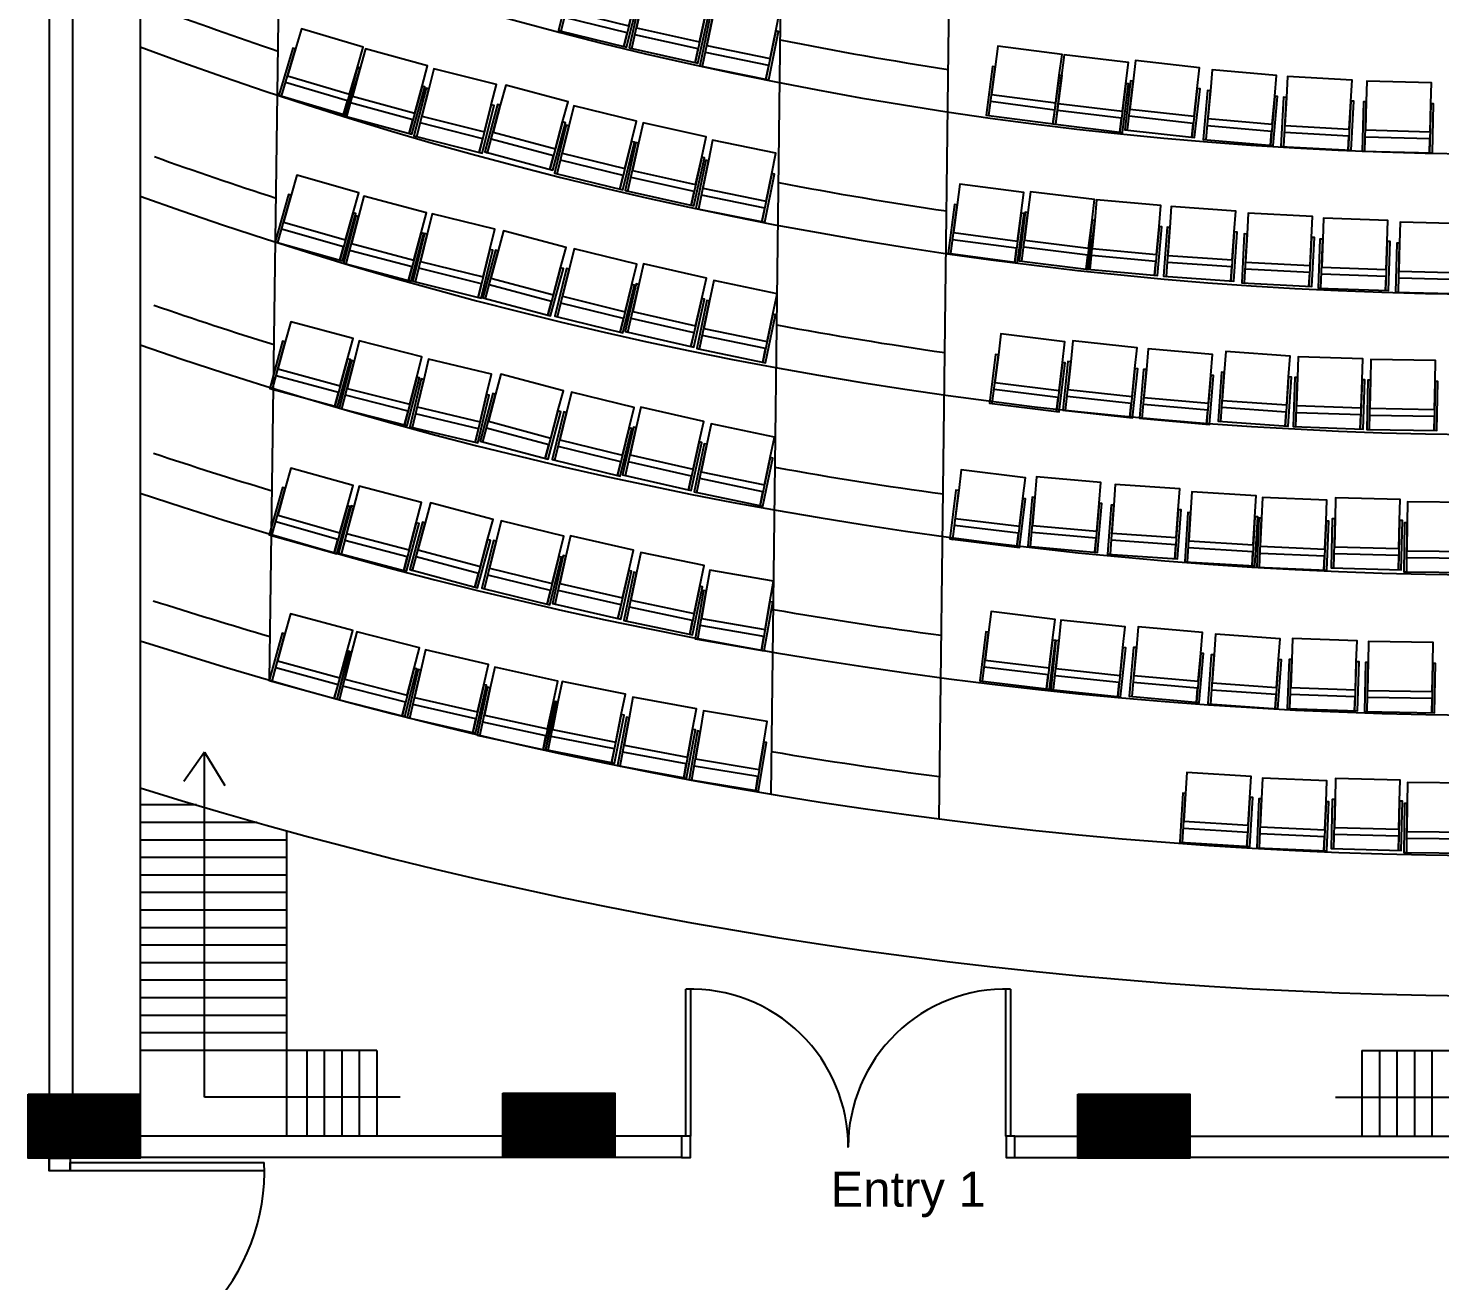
# Model space of a CAD drawing. Header units: inches. Extents: x 535 to 3103, y 2999 to 4393.
# Drawn here: x 1320.9 to 1562.4, y 3504.1 to 3718.4 of the extents above; entities that cross this region are included whole.
import ezdxf

# ---------------------------------------------------------------- set-up
doc = ezdxf.new("R2010")
doc.units = ezdxf.units.IN
doc.header["$MEASUREMENT"] = 0
for name, color, linetype in [('01', 1, 'Continuous'), ('Column', 6, 'Continuous'), ('Door', 130, 'Continuous'), ('Sofa Washroom', 8, 'Continuous'), ('Stairs', 1, 'Continuous'), ('Text', 7, 'Continuous'), ('Wall', 3, 'Continuous'), ('Walls', 3, 'Continuous')]:
    doc.layers.add(name, color=color, linetype=linetype)
doc.styles.get("Standard").update_dxf_attribs({"font": 'arial.ttf'})

msp = doc.modelspace()

# ---------------------------------------------------------------- hatches: boundary and pattern name
at = {"layer": 'Column'}
h = msp.add_hatch(dxfattribs=at)
h.set_pattern_fill('ANSI31', color=256)
h.paths.add_polyline_path([(1340.01, 4359.9), (1340.01, 4370.89), (1320.86, 4370.89), (1320.86, 4359.9)])
h.paths.add_polyline_path([(1340.01, 4255.44), (1340.01, 4266.43), (1320.86, 4266.43), (1320.86, 4255.44)])
h.paths.add_polyline_path([(1809.59, 4370.89), (1809.59, 4367.38), (1809.6, 4367.38), (1809.6, 4359.9), (1828.75, 4359.9), (1828.75, 4370.89)])
h.paths.add_polyline_path([(1809.73, 4266.79), (1809.73, 4255.8), (1828.88, 4255.8), (1828.88, 4266.79)])
h.paths.add_polyline_path([(1809.62, 3989.75), (1809.62, 3978.77), (1828.78, 3978.77), (1828.78, 3989.75)])
h.paths.add_polyline_path([(1809.6, 4051.23), (1809.6, 4040.24), (1828.76, 4040.24), (1828.76, 4051.23)])
h.paths.add_polyline_path([(1828.93, 3737.58), (1809.77, 3737.58), (1809.77, 3726.6), (1828.93, 3726.6)])
h.paths.add_polyline_path([(1828.74, 3536.23), (1809.6, 3536.23), (1809.6, 3528.82), (1809.59, 3525.24), (1828.74, 3525.24)])
h.paths.add_polyline_path([(1747.73, 3536.05), (1728.58, 3536.05), (1728.58, 3525.07), (1747.73, 3525.07)])
h.paths.add_polyline_path([(1649.17, 3536.05), (1630.01, 3536.05), (1630.01, 3525.07), (1649.17, 3525.07)])
h.paths.add_polyline_path([(1519.58, 3536.05), (1500.42, 3536.05), (1500.42, 3525.07), (1519.58, 3525.07)])
h.paths.add_polyline_path([(1421.19, 3525.22), (1421.19, 3528.82), (1421.23, 3536.21), (1402.08, 3536.21), (1402.08, 3525.22)])
h.paths.add_polyline_path([(1340.01, 3525.07), (1340.01, 3536.05), (1320.86, 3536.05), (1320.86, 3525.07)])
h.paths.add_polyline_path([(1320.93, 3726.6), (1340.02, 3726.6), (1340.02, 3737.58), (1320.93, 3737.58)])
h.paths.add_polyline_path([(1320.88, 3978.77), (1340.02, 3978.77), (1340.02, 3989.75), (1330.46, 3989.75), (1320.88, 3989.74)])
h.paths.add_polyline_path([(1340.02, 4040.24), (1340.02, 4051.23), (1320.86, 4051.23), (1320.86, 4040.24)])

# ---------------------------------------------------------------- linework, layer by layer
at = {"layer": '01', "ltscale": 3}
for points in [[(1411.58, 3717.98), (1423.24, 3715.11), (1425.25, 3723.28), (1424.78, 3723.39), (1425.63, 3726.87), (1414.9, 3729.5), (1414.04, 3726.03), (1413.59, 3726.14), (1411.58, 3717.98), (1412.04, 3717.87), (1414.04, 3726.03), (1412.9, 3721.38), (1423.63, 3718.74), (1424.78, 3723.39), (1422.77, 3715.23), (1423.34, 3717.56), (1412.61, 3720.2)], [(1423.69, 3714.98), (1435.42, 3712.38), (1437.24, 3720.59), (1436.76, 3720.69), (1437.54, 3724.18), (1426.75, 3726.58), (1425.97, 3723.09), (1425.51, 3723.19), (1423.69, 3714.98), (1424.15, 3714.88), (1425.97, 3723.09), (1424.93, 3718.41), (1435.72, 3716.02), (1436.76, 3720.69), (1434.94, 3712.49), (1435.46, 3714.83), (1424.67, 3717.22)], [(1435.79, 3711.95), (1447.56, 3709.55), (1449.23, 3717.79), (1448.76, 3717.89), (1449.47, 3721.39), (1438.64, 3723.59), (1437.93, 3720.09), (1437.46, 3720.19), (1435.79, 3711.95), (1436.25, 3711.85), (1437.93, 3720.09), (1436.97, 3715.4), (1447.8, 3713.19), (1448.76, 3717.89), (1447.08, 3709.65), (1447.56, 3712), (1436.73, 3714.21)], [(1363.76, 3706.88), (1375.28, 3703.49), (1377.65, 3711.55), (1377.19, 3711.69), (1378.19, 3715.12), (1367.59, 3718.24), (1366.58, 3714.81), (1366.13, 3714.94), (1363.76, 3706.88), (1364.21, 3706.74), (1366.58, 3714.81), (1365.23, 3710.21), (1375.83, 3707.09), (1377.19, 3711.69), (1374.81, 3703.62), (1375.49, 3705.93), (1364.89, 3709.05)], [(1374.92, 3703.39), (1386.51, 3700.22), (1388.73, 3708.33), (1388.26, 3708.45), (1389.2, 3711.9), (1378.54, 3714.82), (1377.6, 3711.37), (1377.14, 3711.5), (1374.92, 3703.39), (1375.38, 3703.26), (1377.6, 3711.37), (1376.33, 3706.75), (1386.99, 3703.83), (1388.26, 3708.45), (1386.04, 3700.34), (1386.67, 3702.66), (1376.01, 3705.58)], [(1484.75, 3703.49), (1496.66, 3701.92), (1497.76, 3710.25), (1497.27, 3710.32), (1497.74, 3713.86), (1486.78, 3715.3), (1486.32, 3711.76), (1485.85, 3711.82), (1484.75, 3703.49), (1485.22, 3703.42), (1486.32, 3711.76), (1485.69, 3707.01), (1496.65, 3705.57), (1497.27, 3710.32), (1496.18, 3701.98), (1496.49, 3704.36), (1485.53, 3705.8)], [(1496.18, 3701.98), (1508.1, 3700.52), (1509.12, 3708.86), (1508.64, 3708.92), (1509.08, 3712.47), (1498.11, 3713.82), (1497.67, 3710.27), (1497.2, 3710.33), (1496.18, 3701.98), (1496.65, 3701.92), (1497.67, 3710.27), (1497.09, 3705.51), (1508.06, 3704.17), (1508.64, 3708.92), (1507.62, 3700.58), (1507.91, 3702.96), (1496.94, 3704.31)], [(1508.47, 3701), (1520.41, 3699.64), (1521.36, 3707.99), (1520.88, 3708.05), (1521.28, 3711.6), (1510.3, 3712.85), (1509.89, 3709.3), (1509.43, 3709.35), (1508.47, 3701), (1508.94, 3700.95), (1509.89, 3709.3), (1509.35, 3704.54), (1520.33, 3703.29), (1520.88, 3708.05), (1519.92, 3699.69), (1520.2, 3702.08), (1509.21, 3703.33)], [(1386.86, 3699.94), (1398.5, 3696.99), (1400.56, 3705.14), (1400.09, 3705.26), (1400.97, 3708.72), (1390.26, 3711.44), (1389.38, 3707.97), (1388.92, 3708.09), (1386.86, 3699.94), (1387.32, 3699.82), (1389.38, 3707.97), (1388.2, 3703.32), (1398.92, 3700.61), (1400.09, 3705.26), (1398.03, 3697.11), (1398.62, 3699.43), (1387.9, 3702.15)], [(1521.91, 3699.34), (1533.88, 3698.29), (1534.61, 3706.66), (1534.13, 3706.71), (1534.44, 3710.27), (1523.43, 3711.23), (1523.12, 3707.67), (1522.65, 3707.71), (1521.91, 3699.34), (1522.39, 3699.3), (1523.12, 3707.67), (1522.7, 3702.9), (1533.71, 3701.93), (1534.13, 3706.71), (1533.39, 3698.33), (1533.6, 3700.72), (1522.59, 3701.69)], [(1535.18, 3698.15), (1547.18, 3697.48), (1547.64, 3705.87), (1547.16, 3705.9), (1547.36, 3709.47), (1536.32, 3710.09), (1536.12, 3706.52), (1535.65, 3706.54), (1535.18, 3698.15), (1535.66, 3698.12), (1536.12, 3706.52), (1535.86, 3701.73), (1546.89, 3701.12), (1547.16, 3705.9), (1546.69, 3697.51), (1546.82, 3699.9), (1535.79, 3700.52)], [(1398.99, 3697.19), (1410.59, 3694.08), (1412.76, 3702.2), (1412.29, 3702.32), (1413.22, 3705.78), (1402.55, 3708.64), (1401.62, 3705.18), (1401.16, 3705.31), (1398.99, 3697.19), (1399.44, 3697.06), (1401.62, 3705.18), (1400.38, 3700.56), (1411.05, 3697.7), (1412.29, 3702.32), (1410.12, 3694.2), (1410.74, 3696.52), (1400.07, 3699.38)], [(1549.09, 3697.34), (1561.1, 3697.03), (1561.32, 3705.43), (1560.83, 3705.45), (1560.93, 3709.02), (1549.88, 3709.31), (1549.79, 3705.74), (1549.31, 3705.75), (1549.09, 3697.34), (1549.57, 3697.33), (1549.79, 3705.74), (1549.66, 3700.95), (1560.71, 3700.66), (1560.83, 3705.45), (1560.61, 3697.04), (1560.68, 3699.44), (1549.63, 3699.73)], [(1410.9, 3693.58), (1422.57, 3690.72), (1424.57, 3698.88), (1424.1, 3699), (1424.95, 3702.47), (1414.22, 3705.1), (1413.37, 3701.63), (1412.91, 3701.75), (1410.9, 3693.58), (1411.36, 3693.47), (1413.37, 3701.63), (1412.22, 3696.98), (1422.96, 3694.34), (1424.1, 3699), (1422.09, 3690.83), (1422.67, 3693.16), (1411.93, 3695.8)], [(1423.01, 3690.58), (1434.74, 3687.98), (1436.56, 3696.19), (1436.08, 3696.3), (1436.86, 3699.79), (1426.07, 3702.18), (1425.29, 3698.69), (1424.83, 3698.79), (1423.01, 3690.58), (1423.47, 3690.48), (1425.29, 3698.69), (1424.26, 3694.01), (1435.05, 3691.62), (1436.08, 3696.3), (1434.26, 3688.09), (1434.78, 3690.43), (1423.99, 3692.82)], [(1435.11, 3687.55), (1446.88, 3685.16), (1448.56, 3693.39), (1448.08, 3693.49), (1448.79, 3696.99), (1437.96, 3699.2), (1437.25, 3695.69), (1436.79, 3695.79), (1435.11, 3687.55), (1435.57, 3687.46), (1437.25, 3695.69), (1436.29, 3691), (1447.12, 3688.8), (1448.08, 3693.49), (1446.4, 3685.25), (1446.88, 3687.6), (1436.05, 3689.81)], [(1363.08, 3681.82), (1374.64, 3678.55), (1376.93, 3686.64), (1376.46, 3686.77), (1377.43, 3690.21), (1366.8, 3693.22), (1365.83, 3689.78), (1365.37, 3689.91), (1363.08, 3681.82), (1363.54, 3681.69), (1365.83, 3689.78), (1364.52, 3685.17), (1375.16, 3682.16), (1376.46, 3686.77), (1374.17, 3678.68), (1374.82, 3680.99), (1364.19, 3684)], [(1478.23, 3679.88), (1490.14, 3678.31), (1491.24, 3686.64), (1490.75, 3686.71), (1491.22, 3690.25), (1480.26, 3691.69), (1479.8, 3688.15), (1479.33, 3688.21), (1478.23, 3679.88), (1478.7, 3679.81), (1479.8, 3688.15), (1479.17, 3683.4), (1490.13, 3681.96), (1490.75, 3686.71), (1489.66, 3678.37), (1489.97, 3680.75), (1479.01, 3682.19)], [(1490.41, 3678.57), (1502.34, 3677.11), (1503.36, 3685.45), (1502.88, 3685.51), (1503.31, 3689.06), (1492.34, 3690.4), (1491.91, 3686.86), (1491.44, 3686.91), (1490.41, 3678.57), (1490.88, 3678.51), (1491.91, 3686.86), (1491.32, 3682.1), (1502.29, 3680.75), (1502.88, 3685.51), (1501.85, 3677.16), (1502.15, 3679.55), (1491.18, 3680.89)], [(1374.78, 3678.16), (1386.39, 3675.09), (1388.54, 3683.22), (1388.07, 3683.34), (1388.98, 3686.8), (1378.3, 3689.62), (1377.39, 3686.16), (1376.93, 3686.28), (1374.78, 3678.16), (1375.24, 3678.04), (1377.39, 3686.16), (1376.16, 3681.53), (1386.85, 3678.71), (1388.07, 3683.34), (1385.92, 3675.21), (1386.54, 3677.53), (1375.85, 3680.36)], [(1502.1, 3677.13), (1514.06, 3676.04), (1514.82, 3684.41), (1514.34, 3684.46), (1514.66, 3688.02), (1503.66, 3689.02), (1503.33, 3685.46), (1502.86, 3685.5), (1502.1, 3677.13), (1502.57, 3677.08), (1503.33, 3685.46), (1502.9, 3680.69), (1513.9, 3679.68), (1514.34, 3684.46), (1513.58, 3676.08), (1513.79, 3678.47), (1502.79, 3679.47)], [(1515.12, 3675.93), (1527.11, 3675.09), (1527.69, 3683.47), (1527.21, 3683.51), (1527.46, 3687.07), (1516.43, 3687.85), (1516.18, 3684.28), (1515.71, 3684.31), (1515.12, 3675.93), (1515.6, 3675.89), (1516.18, 3684.28), (1515.85, 3679.5), (1526.87, 3678.73), (1527.21, 3683.51), (1526.62, 3675.12), (1526.79, 3677.52), (1515.76, 3678.29)], [(1386.67, 3675.07), (1398.33, 3672.21), (1400.34, 3680.37), (1399.86, 3680.49), (1400.72, 3683.96), (1389.98, 3686.59), (1389.13, 3683.12), (1388.67, 3683.23), (1386.67, 3675.07), (1387.13, 3674.96), (1389.13, 3683.12), (1387.99, 3678.47), (1398.72, 3675.83), (1399.86, 3680.49), (1397.86, 3672.32), (1398.43, 3674.65), (1387.7, 3677.29)], [(1528.48, 3674.78), (1540.47, 3674.16), (1540.91, 3682.55), (1540.43, 3682.58), (1540.61, 3686.15), (1529.58, 3686.73), (1529.39, 3683.16), (1528.92, 3683.18), (1528.48, 3674.78), (1528.95, 3674.76), (1529.39, 3683.16), (1529.14, 3678.37), (1540.18, 3677.79), (1540.43, 3682.58), (1539.99, 3674.18), (1540.11, 3676.58), (1529.08, 3677.16)], [(1541.57, 3673.89), (1553.57, 3673.48), (1553.86, 3681.88), (1553.38, 3681.89), (1553.5, 3685.47), (1542.46, 3685.85), (1542.33, 3682.28), (1541.86, 3682.3), (1541.57, 3673.89), (1542.04, 3673.88), (1542.33, 3682.28), (1542.16, 3677.49), (1553.21, 3677.11), (1553.38, 3681.89), (1553.08, 3673.49), (1553.17, 3675.89), (1542.12, 3676.28)], [(1398.64, 3672.26), (1410.24, 3669.15), (1412.42, 3677.27), (1411.95, 3677.4), (1412.87, 3680.85), (1402.2, 3683.71), (1401.27, 3680.26), (1400.81, 3680.38), (1398.64, 3672.26), (1399.1, 3672.14), (1401.27, 3680.26), (1400.03, 3675.63), (1410.71, 3672.77), (1411.95, 3677.4), (1409.77, 3669.28), (1410.39, 3671.59), (1399.72, 3674.45)], [(1554.81, 3673.21), (1566.82, 3672.9), (1567.04, 3681.3), (1566.55, 3681.31), (1566.64, 3684.89), (1555.6, 3685.18), (1555.5, 3681.6), (1555.03, 3681.61), (1554.81, 3673.21), (1555.28, 3673.2), (1555.5, 3681.6), (1555.38, 3676.81), (1566.43, 3676.52), (1566.55, 3681.31), (1566.33, 3672.91), (1566.39, 3675.31), (1555.35, 3675.6)], [(1410.94, 3669.1), (1422.6, 3666.23), (1424.61, 3674.4), (1424.14, 3674.51), (1424.99, 3677.98), (1414.26, 3680.62), (1413.4, 3677.15), (1412.95, 3677.26), (1410.94, 3669.1), (1411.4, 3668.98), (1413.4, 3677.15), (1412.26, 3672.5), (1422.99, 3669.86), (1424.14, 3674.51), (1422.13, 3666.35), (1422.7, 3668.68), (1411.97, 3671.31)], [(1423.01, 3666.46), (1434.73, 3663.8), (1436.59, 3671.99), (1436.11, 3672.1), (1436.91, 3675.59), (1426.13, 3678.04), (1425.34, 3674.55), (1424.88, 3674.66), (1423.01, 3666.46), (1423.47, 3666.35), (1425.34, 3674.55), (1424.28, 3669.88), (1435.05, 3667.43), (1436.11, 3672.1), (1434.25, 3663.9), (1434.78, 3666.24), (1424.01, 3668.69)], [(1435.24, 3663.57), (1447, 3661.12), (1448.72, 3669.35), (1448.24, 3669.44), (1448.97, 3672.94), (1438.15, 3675.2), (1437.42, 3671.7), (1436.96, 3671.8), (1435.24, 3663.57), (1435.7, 3663.48), (1437.42, 3671.7), (1436.44, 3667.01), (1447.26, 3664.75), (1448.24, 3669.44), (1446.52, 3661.21), (1447.01, 3663.56), (1436.19, 3665.82)], [(1362.17, 3656.72), (1373.76, 3653.57), (1375.97, 3661.68), (1375.5, 3661.81), (1376.43, 3665.26), (1365.77, 3668.16), (1364.83, 3664.71), (1364.38, 3664.83), (1362.17, 3656.72), (1362.63, 3656.6), (1364.83, 3664.71), (1363.58, 3660.09), (1374.24, 3657.19), (1375.5, 3661.81), (1373.29, 3653.7), (1373.92, 3656.02), (1363.26, 3658.91)], [(1485.35, 3654.23), (1497.27, 3652.76), (1498.29, 3661.11), (1497.81, 3661.17), (1498.24, 3664.71), (1487.27, 3666.06), (1486.84, 3662.51), (1486.37, 3662.57), (1485.35, 3654.23), (1485.81, 3654.17), (1486.84, 3662.51), (1486.26, 3657.76), (1497.22, 3656.41), (1497.81, 3661.17), (1496.78, 3652.82), (1497.08, 3655.2), (1486.11, 3656.55)], [(1374.08, 3653.37), (1385.72, 3650.41), (1387.79, 3658.55), (1387.32, 3658.67), (1388.2, 3662.14), (1377.5, 3664.87), (1376.61, 3661.4), (1376.15, 3661.52), (1374.08, 3653.37), (1374.54, 3653.26), (1376.61, 3661.4), (1375.43, 3656.76), (1386.14, 3654.03), (1387.32, 3658.67), (1385.24, 3650.53), (1385.84, 3652.85), (1375.13, 3655.58)], [(1497.87, 3653), (1509.81, 3651.74), (1510.69, 3660.1), (1510.21, 3660.15), (1510.58, 3663.71), (1499.59, 3664.87), (1499.22, 3661.31), (1498.75, 3661.36), (1497.87, 3653), (1498.34, 3652.95), (1499.22, 3661.31), (1498.72, 3656.55), (1509.71, 3655.39), (1510.21, 3660.15), (1509.33, 3651.79), (1509.58, 3654.18), (1498.59, 3655.34)], [(1386.13, 3650.18), (1397.81, 3647.42), (1399.75, 3655.6), (1399.27, 3655.71), (1400.1, 3659.19), (1389.34, 3661.73), (1388.52, 3658.25), (1388.06, 3658.36), (1386.13, 3650.18), (1386.58, 3650.07), (1388.52, 3658.25), (1387.42, 3653.59), (1398.17, 3651.05), (1399.27, 3655.71), (1397.34, 3647.53), (1397.89, 3649.86), (1387.14, 3652.41)], [(1510.97, 3651.64), (1522.94, 3650.59), (1523.67, 3658.96), (1523.18, 3659.01), (1523.49, 3662.57), (1512.49, 3663.53), (1512.17, 3659.97), (1511.7, 3660.01), (1510.97, 3651.64), (1511.44, 3651.59), (1512.17, 3659.97), (1511.76, 3655.2), (1522.77, 3654.23), (1523.18, 3659.01), (1522.45, 3650.63), (1522.66, 3653.02), (1511.65, 3653.98)], [(1524.43, 3651.12), (1536.41, 3650.28), (1537, 3658.67), (1536.51, 3658.7), (1536.76, 3662.27), (1525.74, 3663.04), (1525.49, 3659.47), (1525.02, 3659.5), (1524.43, 3651.12), (1524.9, 3651.08), (1525.49, 3659.47), (1525.15, 3654.69), (1536.18, 3653.92), (1536.51, 3658.7), (1535.93, 3650.31), (1536.09, 3652.71), (1525.07, 3653.48)], [(1537.26, 3650.21), (1549.26, 3649.79), (1549.55, 3658.19), (1549.07, 3658.21), (1549.19, 3661.78), (1538.15, 3662.17), (1538.02, 3658.6), (1537.55, 3658.61), (1537.26, 3650.21), (1537.73, 3650.2), (1538.02, 3658.6), (1537.85, 3653.81), (1548.9, 3653.42), (1549.07, 3658.21), (1548.77, 3649.81), (1548.86, 3652.21), (1537.81, 3652.59)], [(1549.88, 3649.74), (1561.89, 3649.53), (1562.04, 3657.94), (1561.55, 3657.94), (1561.62, 3661.52), (1550.57, 3661.71), (1550.5, 3658.14), (1550.03, 3658.15), (1549.88, 3649.74), (1550.36, 3649.73), (1550.5, 3658.14), (1550.42, 3653.35), (1561.47, 3653.15), (1561.55, 3657.94), (1561.41, 3649.54), (1561.45, 3651.94), (1550.4, 3652.13)], [(1398.18, 3647.75), (1409.79, 3644.64), (1411.96, 3652.76), (1411.49, 3652.89), (1412.42, 3656.34), (1401.74, 3659.2), (1400.82, 3655.75), (1400.36, 3655.87), (1398.18, 3647.75), (1398.64, 3647.63), (1400.82, 3655.75), (1399.58, 3651.12), (1410.25, 3648.26), (1411.49, 3652.89), (1409.32, 3644.76), (1409.94, 3647.08), (1399.26, 3649.94)], [(1410.49, 3644.59), (1422.15, 3641.72), (1424.15, 3649.88), (1423.68, 3650), (1424.53, 3653.47), (1413.8, 3656.11), (1412.95, 3652.64), (1412.49, 3652.75), (1410.49, 3644.59), (1410.94, 3644.47), (1412.95, 3652.64), (1411.81, 3647.98), (1422.54, 3645.35), (1423.68, 3650), (1421.68, 3641.84), (1422.25, 3644.17), (1411.52, 3646.8)], [(1422.56, 3641.95), (1434.27, 3639.29), (1436.13, 3647.48), (1435.66, 3647.59), (1436.45, 3651.08), (1425.67, 3653.53), (1424.88, 3650.04), (1424.42, 3650.14), (1422.56, 3641.95), (1423.02, 3641.84), (1424.88, 3650.04), (1423.82, 3645.37), (1434.6, 3642.92), (1435.66, 3647.59), (1433.8, 3639.39), (1434.33, 3641.73), (1423.55, 3644.18)], [(1434.79, 3639.06), (1446.54, 3636.6), (1448.26, 3644.83), (1447.79, 3644.93), (1448.52, 3648.43), (1437.7, 3650.69), (1436.97, 3647.19), (1436.51, 3647.29), (1434.79, 3639.06), (1435.25, 3638.96), (1436.97, 3647.19), (1435.99, 3642.5), (1446.81, 3640.24), (1447.79, 3644.93), (1446.07, 3636.7), (1446.56, 3639.05), (1435.74, 3641.31)], [(1362.1, 3631.72), (1373.65, 3628.45), (1375.94, 3636.54), (1375.47, 3636.68), (1376.45, 3640.12), (1365.81, 3643.12), (1364.84, 3639.68), (1364.39, 3639.81), (1362.1, 3631.72), (1362.55, 3631.6), (1364.84, 3639.68), (1363.54, 3635.07), (1374.17, 3632.07), (1375.47, 3636.68), (1373.19, 3628.59), (1373.84, 3630.9), (1363.2, 3633.9)], [(1478.56, 3630.99), (1490.48, 3629.53), (1491.51, 3637.87), (1491.03, 3637.93), (1491.46, 3641.48), (1480.49, 3642.83), (1480.06, 3639.28), (1479.59, 3639.34), (1478.56, 3630.99), (1479.03, 3630.93), (1480.06, 3639.28), (1479.47, 3634.52), (1490.44, 3633.18), (1491.03, 3637.93), (1490, 3629.59), (1490.29, 3631.97), (1479.32, 3633.32)], [(1373.97, 3628.54), (1385.59, 3625.5), (1387.72, 3633.63), (1387.25, 3633.75), (1388.16, 3637.21), (1377.47, 3640.01), (1376.56, 3636.56), (1376.1, 3636.68), (1373.97, 3628.54), (1374.43, 3628.42), (1376.56, 3636.56), (1375.34, 3631.92), (1386.03, 3629.12), (1387.25, 3633.75), (1385.12, 3625.62), (1385.72, 3627.94), (1375.03, 3630.75)], [(1491.87, 3629.75), (1503.83, 3628.7), (1504.57, 3637.08), (1504.08, 3637.12), (1504.39, 3640.68), (1493.39, 3641.65), (1493.07, 3638.09), (1492.6, 3638.13), (1491.87, 3629.75), (1492.34, 3629.71), (1493.07, 3638.09), (1492.66, 3633.31), (1503.67, 3632.35), (1504.08, 3637.12), (1503.35, 3628.75), (1503.56, 3631.14), (1492.55, 3632.1)], [(1505.54, 3628.42), (1517.52, 3627.58), (1518.1, 3635.97), (1517.62, 3636), (1517.87, 3639.57), (1506.84, 3640.34), (1506.59, 3636.77), (1506.12, 3636.8), (1505.54, 3628.42), (1506.01, 3628.38), (1506.59, 3636.77), (1506.26, 3631.99), (1517.28, 3631.22), (1517.62, 3636), (1517.03, 3627.61), (1517.2, 3630.01), (1506.17, 3630.78)], [(1386.15, 3625.75), (1397.75, 3622.64), (1399.93, 3630.76), (1399.46, 3630.88), (1400.38, 3634.34), (1389.71, 3637.2), (1388.78, 3633.74), (1388.33, 3633.87), (1386.15, 3625.75), (1386.61, 3625.62), (1388.78, 3633.74), (1387.54, 3629.12), (1398.22, 3626.26), (1399.46, 3630.88), (1397.28, 3622.76), (1397.9, 3625.08), (1387.23, 3627.94)], [(1518.74, 3627.11), (1530.73, 3626.38), (1531.24, 3634.77), (1530.75, 3634.8), (1530.97, 3638.37), (1519.94, 3639.05), (1519.72, 3635.48), (1519.25, 3635.51), (1518.74, 3627.11), (1519.21, 3627.09), (1519.72, 3635.48), (1519.43, 3630.7), (1530.46, 3630.02), (1530.75, 3634.8), (1530.24, 3626.41), (1530.39, 3628.81), (1519.36, 3629.48)], [(1531.04, 3626.15), (1543.03, 3625.63), (1543.4, 3634.03), (1542.92, 3634.05), (1543.07, 3637.62), (1532.03, 3638.1), (1531.87, 3634.53), (1531.4, 3634.55), (1531.04, 3626.15), (1531.51, 3626.13), (1531.87, 3634.53), (1531.66, 3629.74), (1542.71, 3629.26), (1542.92, 3634.05), (1542.55, 3625.65), (1542.65, 3628.05), (1531.61, 3628.53)], [(1543.76, 3626.05), (1555.77, 3625.73), (1555.99, 3634.14), (1555.5, 3634.15), (1555.6, 3637.72), (1544.55, 3638.01), (1544.46, 3634.44), (1543.98, 3634.45), (1543.76, 3626.05), (1544.24, 3626.04), (1544.46, 3634.44), (1544.33, 3629.65), (1555.38, 3629.36), (1555.5, 3634.15), (1555.28, 3625.75), (1555.35, 3628.15), (1544.3, 3628.44)], [(1556.24, 3625.36), (1568.25, 3625.25), (1568.33, 3633.66), (1567.84, 3633.67), (1567.87, 3637.24), (1556.82, 3637.34), (1556.79, 3633.76), (1556.32, 3633.77), (1556.24, 3625.36), (1556.72, 3625.36), (1556.79, 3633.76), (1556.75, 3628.97), (1567.8, 3628.87), (1567.84, 3633.67), (1567.77, 3625.26), (1567.79, 3627.66), (1556.74, 3627.76)], [(1398.45, 3622.58), (1410.12, 3619.72), (1412.12, 3627.88), (1411.65, 3628), (1412.5, 3631.47), (1401.77, 3634.11), (1400.92, 3630.63), (1400.46, 3630.75), (1398.45, 3622.58), (1398.91, 3622.47), (1400.92, 3630.63), (1399.77, 3625.98), (1410.51, 3623.35), (1411.65, 3628), (1409.64, 3619.83), (1410.22, 3622.16), (1399.48, 3624.8)], [(1410.53, 3619.94), (1422.24, 3617.28), (1424.1, 3625.48), (1423.63, 3625.59), (1424.42, 3629.08), (1413.64, 3631.52), (1412.85, 3628.04), (1412.39, 3628.14), (1410.53, 3619.94), (1410.99, 3619.84), (1412.85, 3628.04), (1411.79, 3623.37), (1422.56, 3620.92), (1423.63, 3625.59), (1421.76, 3617.39), (1422.3, 3619.73), (1411.52, 3622.18)], [(1422.75, 3617.06), (1434.51, 3614.6), (1436.23, 3622.83), (1435.75, 3622.93), (1436.48, 3626.43), (1425.67, 3628.69), (1424.94, 3625.19), (1424.47, 3625.29), (1422.75, 3617.06), (1423.22, 3616.96), (1424.94, 3625.19), (1423.96, 3620.5), (1434.77, 3618.24), (1435.75, 3622.93), (1434.03, 3614.7), (1434.52, 3617.05), (1423.71, 3619.31)], [(1434.97, 3613.92), (1446.8, 3611.87), (1448.23, 3620.16), (1447.75, 3620.24), (1448.36, 3623.76), (1437.47, 3625.64), (1436.86, 3622.12), (1436.4, 3622.2), (1434.97, 3613.92), (1435.43, 3613.84), (1436.86, 3622.12), (1436.05, 3617.4), (1446.94, 3615.52), (1447.75, 3620.24), (1446.32, 3611.95), (1446.73, 3614.32), (1435.84, 3616.2)], [(1362.11, 3606.77), (1373.7, 3603.62), (1375.91, 3611.74), (1375.44, 3611.86), (1376.38, 3615.31), (1365.71, 3618.21), (1364.77, 3614.76), (1364.32, 3614.88), (1362.11, 3606.77), (1362.57, 3606.65), (1364.77, 3614.76), (1363.52, 3610.14), (1374.18, 3607.24), (1375.44, 3611.86), (1373.23, 3603.75), (1373.86, 3606.07), (1363.2, 3608.96)], [(1483.66, 3606.75), (1495.58, 3605.29), (1496.61, 3613.63), (1496.13, 3613.69), (1496.56, 3617.24), (1485.59, 3618.59), (1485.16, 3615.04), (1484.69, 3615.1), (1483.66, 3606.75), (1484.13, 3606.7), (1485.16, 3615.04), (1484.57, 3610.29), (1495.54, 3608.94), (1496.13, 3613.69), (1495.1, 3605.35), (1495.39, 3607.73), (1484.42, 3609.08)], [(1495.82, 3605.27), (1507.76, 3604.01), (1508.64, 3612.37), (1508.16, 3612.42), (1508.53, 3615.98), (1497.54, 3617.13), (1497.17, 3613.58), (1496.7, 3613.63), (1495.82, 3605.27), (1496.29, 3605.22), (1497.17, 3613.58), (1496.67, 3608.81), (1507.66, 3607.66), (1508.16, 3612.42), (1507.28, 3604.06), (1507.53, 3606.45), (1496.54, 3607.6)], [(1509.25, 3604.08), (1521.22, 3603.03), (1521.95, 3611.41), (1521.46, 3611.45), (1521.78, 3615.01), (1510.77, 3615.97), (1510.45, 3612.41), (1509.98, 3612.45), (1509.25, 3604.08), (1509.72, 3604.04), (1510.45, 3612.41), (1510.04, 3607.64), (1521.05, 3606.67), (1521.46, 3611.45), (1520.73, 3603.07), (1520.94, 3605.46), (1509.93, 3606.43)], [(1373.66, 3603.61), (1385.29, 3600.64), (1387.37, 3608.79), (1386.9, 3608.91), (1387.78, 3612.37), (1377.07, 3615.1), (1376.19, 3611.64), (1375.73, 3611.75), (1373.66, 3603.61), (1374.11, 3603.49), (1376.19, 3611.64), (1375.01, 3606.99), (1385.72, 3604.26), (1386.9, 3608.91), (1384.82, 3600.76), (1385.42, 3603.08), (1374.71, 3605.81)], [(1522.7, 3602.79), (1534.68, 3601.95), (1535.26, 3610.34), (1534.78, 3610.37), (1535.03, 3613.94), (1524, 3614.71), (1523.75, 3611.15), (1523.28, 3611.18), (1522.7, 3602.79), (1523.17, 3602.76), (1523.75, 3611.15), (1523.42, 3606.37), (1534.44, 3605.6), (1534.78, 3610.37), (1534.19, 3601.99), (1534.36, 3604.38), (1523.33, 3605.15)], [(1536.27, 3601.99), (1548.28, 3601.58), (1548.57, 3609.98), (1548.08, 3609.99), (1548.21, 3613.57), (1537.16, 3613.95), (1537.04, 3610.38), (1536.57, 3610.4), (1536.27, 3601.99), (1536.74, 3601.98), (1537.04, 3610.38), (1536.87, 3605.59), (1547.92, 3605.21), (1548.08, 3609.99), (1547.79, 3601.59), (1547.87, 3603.99), (1536.83, 3604.38)], [(1549.48, 3601.48), (1561.49, 3601.27), (1561.64, 3609.68), (1561.15, 3609.69), (1561.21, 3613.26), (1550.16, 3613.46), (1550.1, 3609.88), (1549.63, 3609.89), (1549.48, 3601.48), (1549.95, 3601.47), (1550.1, 3609.88), (1550.02, 3605.09), (1561.07, 3604.9), (1561.15, 3609.69), (1561, 3601.28), (1561.04, 3603.68), (1549.99, 3603.87)], [(1385.68, 3600.47), (1397.38, 3597.77), (1399.27, 3605.96), (1398.8, 3606.07), (1399.6, 3609.55), (1388.83, 3612.04), (1388.03, 3608.56), (1387.57, 3608.66), (1385.68, 3600.47), (1386.14, 3600.37), (1388.03, 3608.56), (1386.95, 3603.89), (1397.72, 3601.4), (1398.8, 3606.07), (1396.91, 3597.88), (1397.45, 3600.22), (1386.68, 3602.7)], [(1397.67, 3597.43), (1409.41, 3594.89), (1411.19, 3603.11), (1410.71, 3603.21), (1411.47, 3606.7), (1400.67, 3609.04), (1399.91, 3605.55), (1399.45, 3605.65), (1397.67, 3597.43), (1398.13, 3597.33), (1399.91, 3605.55), (1398.9, 3600.86), (1409.7, 3598.53), (1410.71, 3603.21), (1408.94, 3594.99), (1409.44, 3597.34), (1398.64, 3599.67)], [(1409.38, 3594.97), (1421.16, 3592.62), (1422.8, 3600.86), (1422.33, 3600.96), (1423.03, 3604.47), (1412.19, 3606.63), (1411.49, 3603.13), (1411.03, 3603.22), (1409.38, 3594.97), (1409.84, 3594.88), (1411.49, 3603.13), (1410.55, 3598.43), (1421.39, 3596.26), (1422.33, 3600.96), (1420.68, 3592.71), (1421.15, 3595.07), (1410.31, 3597.23)], [(1421.68, 3592.23), (1433.49, 3590.06), (1435.01, 3598.33), (1434.53, 3598.41), (1435.18, 3601.93), (1424.31, 3603.93), (1423.66, 3600.41), (1423.2, 3600.49), (1421.68, 3592.23), (1422.14, 3592.14), (1423.66, 3600.41), (1422.8, 3595.7), (1433.67, 3593.7), (1434.53, 3598.41), (1433.01, 3590.14), (1433.45, 3592.51), (1422.58, 3594.5)], [(1433.95, 3589.87), (1445.8, 3587.89), (1447.18, 3596.18), (1446.7, 3596.26), (1447.29, 3599.79), (1436.39, 3601.61), (1435.8, 3598.09), (1435.34, 3598.17), (1433.95, 3589.87), (1434.42, 3589.8), (1435.8, 3598.09), (1435.01, 3593.36), (1445.91, 3591.54), (1446.7, 3596.26), (1445.32, 3587.97), (1445.71, 3590.34), (1434.81, 3592.16)], [(1517.88, 3579.11), (1529.87, 3578.38), (1530.38, 3586.77), (1529.89, 3586.8), (1530.11, 3590.37), (1519.08, 3591.05), (1518.86, 3587.48), (1518.39, 3587.51), (1517.88, 3579.11), (1518.35, 3579.09), (1518.86, 3587.48), (1518.57, 3582.7), (1529.6, 3582.02), (1529.89, 3586.8), (1529.38, 3578.41), (1529.53, 3580.81), (1518.5, 3581.48)], [(1531.04, 3578.15), (1543.03, 3577.63), (1543.4, 3586.03), (1542.92, 3586.05), (1543.07, 3589.62), (1532.03, 3590.1), (1531.87, 3586.53), (1531.4, 3586.55), (1531.04, 3578.15), (1531.51, 3578.13), (1531.87, 3586.53), (1531.66, 3581.74), (1542.71, 3581.26), (1542.92, 3586.05), (1542.55, 3577.65), (1542.65, 3580.05), (1531.61, 3580.53)], [(1543.76, 3578.05), (1555.77, 3577.73), (1555.99, 3586.14), (1555.5, 3586.15), (1555.6, 3589.72), (1544.55, 3590.01), (1544.46, 3586.44), (1543.98, 3586.45), (1543.76, 3578.05), (1544.24, 3578.04), (1544.46, 3586.44), (1544.33, 3581.65), (1555.38, 3581.36), (1555.5, 3586.15), (1555.28, 3577.75), (1555.35, 3580.15), (1544.3, 3580.44)], [(1556.24, 3577.36), (1568.25, 3577.25), (1568.33, 3585.66), (1567.84, 3585.67), (1567.87, 3589.24), (1556.82, 3589.34), (1556.79, 3585.76), (1556.32, 3585.77), (1556.24, 3577.36), (1556.72, 3577.36), (1556.79, 3585.76), (1556.75, 3580.97), (1567.8, 3580.87), (1567.84, 3585.67), (1567.77, 3577.26), (1567.79, 3579.66), (1556.74, 3579.76)]]:
    msp.add_lwpolyline(points, dxfattribs=at)
at = {"layer": 'Column'}
for points in [[(1320.86, 3536.05), (1340.01, 3536.05), (1340.01, 3525.07), (1320.86, 3525.07)], [(1402.08, 3536.21), (1421.23, 3536.21), (1421.23, 3525.22), (1402.08, 3525.22)], [(1500.42, 3536.05), (1519.58, 3536.05), (1519.58, 3525.07), (1500.42, 3525.07)]]:
    msp.add_lwpolyline(points, close=True, dxfattribs=at)
at = {"layer": 'Door'}
msp.add_line((1461.15, 3526.89), (1461.15, 3527.15), dxfattribs=at)
for points in [[(1434.15, 3554.02), (1434.15, 3528.82), (1433.38, 3528.82), (1433.38, 3554.01)], [(1488.91, 3554.01), (1488.91, 3528.82), (1488.14, 3528.82), (1488.14, 3554.02)], [(1361.27, 3522.92), (1328.03, 3522.92), (1328.03, 3524.35), (1361.24, 3524.35)]]:
    msp.add_lwpolyline(points, dxfattribs=at)
for points in [[(1434.15, 3528.82), (1432.63, 3528.82), (1432.63, 3525.22), (1434.15, 3525.22)], [(1489.67, 3528.82), (1488.15, 3528.82), (1488.15, 3525.22), (1489.67, 3525.22)], [(1328.03, 3525.07), (1328.03, 3522.92), (1324.42, 3522.92), (1324.42, 3525.07)]]:
    msp.add_lwpolyline(points, close=True, dxfattribs=at)
for centre, radius, start, end in [((1434.15, 3527.02), 27, 359.7257, 91.6279), ((1488.15, 3527.02), 27, 88.3842, 180), ((1326.23, 3522.92), 35.04, 270, 2.3291)]:
    msp.add_arc(centre, radius, start, end, dxfattribs=at)
at = {"layer": 'Sofa Washroom', "ltscale": 3}
for p, q in [((1447.96, 3587.35), (1452.56, 3970.69)), ((1476.71, 3583.1), (1481.29, 3962.48)), ((1362.13, 3606.85), (1364.92, 3808.72))]:
    msp.add_line(p, q, dxfattribs=at)
for radius, start, end in [(646.74, 248.73315, 291.30662), (663.54, 249.52898, 251.45987), (670.74, 249.52898, 290.50918), (639.54, 258.71975, 261.33522), (687.54, 250.26612, 252.09894), (663.54, 259.10706, 261.62537), (694.74, 250.26612, 289.77054), (711.54, 250.95098, 252.69294), (687.54, 259.46691, 261.89509), (718.74, 250.95098, 289.08431), (735.54, 251.58902, 253.24652), (711.54, 259.80213, 262.14646), (742.74, 251.58902, 288.445), (759.54, 252.18498, 253.76373), (735.54, 260.11517, 262.3813), (766.74, 252.18498, 287.84786), (759.54, 260.40818, 262.6012), (790.74, 252.74296, 287.28879)]:
    msp.add_arc((1574.6, 4343.56), radius, start, end, dxfattribs=at)
at = {"layer": 'Stairs'}
for p, q in [((1351, 3594.5), (1347.5, 3589.5)), ((1351, 3535.5), (1351, 3594.5)), ((1351, 3594.5), (1354.5, 3588.82)), ((1340.02, 3588.42), (1340.02, 3528.82)), ((1349.63, 3585.5), (1340.02, 3585.5)), ((1360, 3582.5), (1340.02, 3582.5)), ((1365.03, 3579.5), (1340.02, 3579.5)), ((1365.03, 3581.1), (1365.03, 3528.82)), ((1365.03, 3576.5), (1340.02, 3576.5)), ((1365.03, 3573.5), (1340.02, 3573.5)), ((1365.03, 3570.5), (1340.02, 3570.5)), ((1365.03, 3567.5), (1340.02, 3567.5)), ((1365.03, 3564.5), (1340.02, 3564.5)), ((1365.03, 3561.5), (1340.02, 3561.5)), ((1365.03, 3558.5), (1340.02, 3558.5)), ((1365.03, 3555.5), (1340.02, 3555.5)), ((1365.03, 3552.5), (1340.02, 3552.5)), ((1365.03, 3549.5), (1340.02, 3549.5)), ((1365.03, 3546.5), (1340.02, 3546.5)), ((1365.03, 3543.5), (1340.02, 3543.5)), ((1380.5, 3543.5), (1365.03, 3543.5)), ((1368.5, 3543.5), (1368.5, 3528.82)), ((1371.5, 3543.5), (1371.5, 3528.82)), ((1374.5, 3543.5), (1374.5, 3528.82)), ((1377.5, 3543.5), (1377.5, 3528.82)), ((1380.5, 3543.5), (1380.5, 3528.82)), ((1549.03, 3543.5), (1549.03, 3528.82)), ((1549.03, 3543.5), (1564.5, 3543.5)), ((1552.03, 3543.5), (1552.03, 3528.82)), ((1555.03, 3543.5), (1555.03, 3528.82)), ((1558.03, 3543.5), (1558.03, 3528.82)), ((1561.03, 3543.5), (1561.03, 3528.82)), ((1384.5, 3535.5), (1351, 3535.5)), ((1544.5, 3535.5), (1574, 3535.5))]:
    msp.add_line(p, q, dxfattribs=at)
at = {"layer": 'Wall', "ltscale": 3}
for p, q in [((1402.08, 3528.82), (1340.02, 3528.82)), ((1421.19, 3525.22), (1340.01, 3525.22))]:
    msp.add_line(p, q, dxfattribs=at)
at = {"layer": 'Wall'}
for p, q in [((1432.63, 3528.82), (1421.23, 3528.82)), ((1489.67, 3528.82), (1500.42, 3528.82)), ((1324.42, 3525.07), (1324.42, 3522.92)), ((1432.63, 3525.22), (1421.23, 3525.22)), ((1489.67, 3525.22), (1500.42, 3525.22))]:
    msp.add_line(p, q, dxfattribs=at)
at = {"layer": 'Wall', "ltscale": 3}
for points in [[(1340.02, 3994.56), (1340.02, 3528.82)], [(1324.42, 3726.6), (1324.42, 3536.05)], [(1328.42, 3726.6), (1328.42, 3536.05)]]:
    msp.add_lwpolyline(points, dxfattribs=at)
at = {"layer": 'Walls'}
msp.add_line((1630.01, 3525.22), (1519.58, 3525.22), dxfattribs=at)
msp.add_line((1630.01, 3525.22), (1519.58, 3525.22), dxfattribs=at)
msp.add_lwpolyline([(1519.58, 3528.82), (1630.01, 3528.82)], dxfattribs=at)

# ---------------------------------------------------------------- texts
at = {"layer": 'Text'}
msp.add_text('Entry 1 ', height=6, dxfattribs=at).set_placement((1458.13, 3516.77))

doc.saveas('drawing.dxf')
